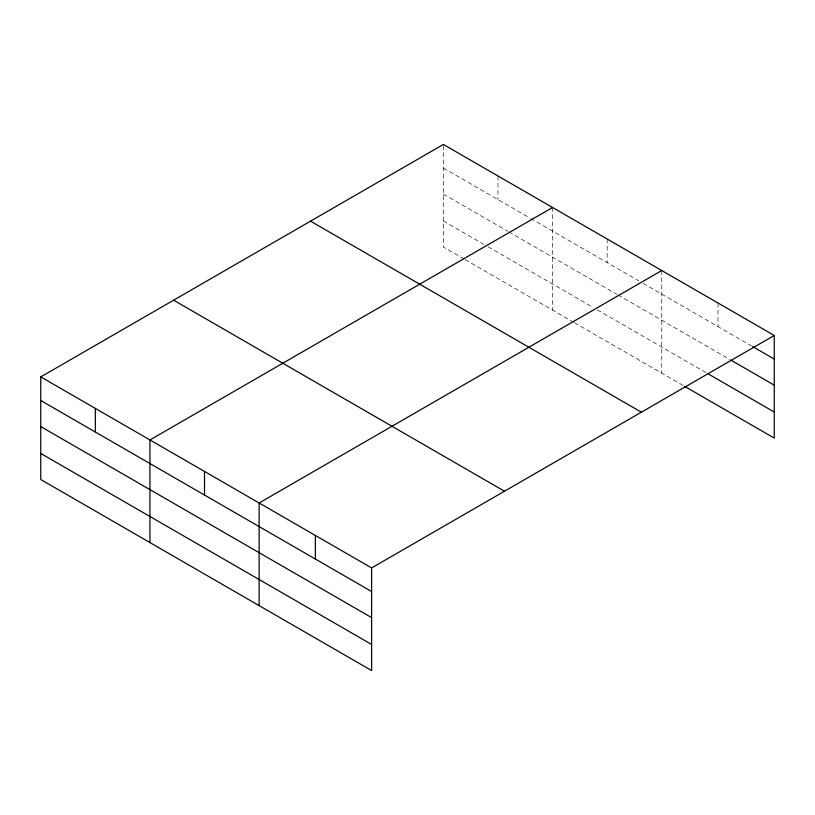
<?xml version="1.0" encoding="UTF-8"?>
<svg xmlns="http://www.w3.org/2000/svg" width="815" height="815" viewBox="0 0 815 815"><rect width="100%" height="100%" fill="white"/><g stroke="black" fill="none" stroke-linecap="round" stroke-linejoin="round"><path stroke-width="0.61" stroke-dasharray="4.08 3.06" d="M464.132 259.048L443.38 247.067L443.38 144.449M443.38 168.043L529.638 217.85M530.738 218.481L638.828 280.88M643.198 283.406L751.532 345.957M443.38 194.123L507.806 231.317M508.896 231.949L616.986 294.347M618.086 294.979L729.904 359.537M443.38 220.987L483.784 244.317M488.154 246.833L592.974 307.347M597.334 309.873L706.106 372.669M465.222 259.669L573.312 322.078M574.412 322.709L683.388 385.627M718.005 302.997L718.005 326.591M661.76 270.529L661.76 373.138M607.165 239.009L607.165 262.603M552.57 207.489L552.57 310.108M497.975 175.969L497.975 199.563"/><path stroke-width="1.22" d="M774.25 335.474L443.38 144.449L40.75 376.907L40.75 479.526L371.62 670.551L371.62 567.933L774.25 335.474L774.25 438.093L684.468 386.259M552.57 207.489L149.94 439.947L149.94 542.566M661.76 270.529L259.119 502.987L259.119 605.596M752.612 346.579L774.25 359.069M730.984 360.169L774.25 385.149M708.266 373.922L774.25 412.013M310.515 221.16L641.385 412.186M173.615 300.195L504.485 491.221M40.75 376.907L371.62 567.933M40.75 400.501L371.62 591.527M40.75 426.581L371.62 617.607M40.75 453.446L371.62 644.471M315.364 535.465L315.364 559.059M204.524 471.467L204.524 495.062M95.345 408.427L95.345 432.021"/></g></svg>
